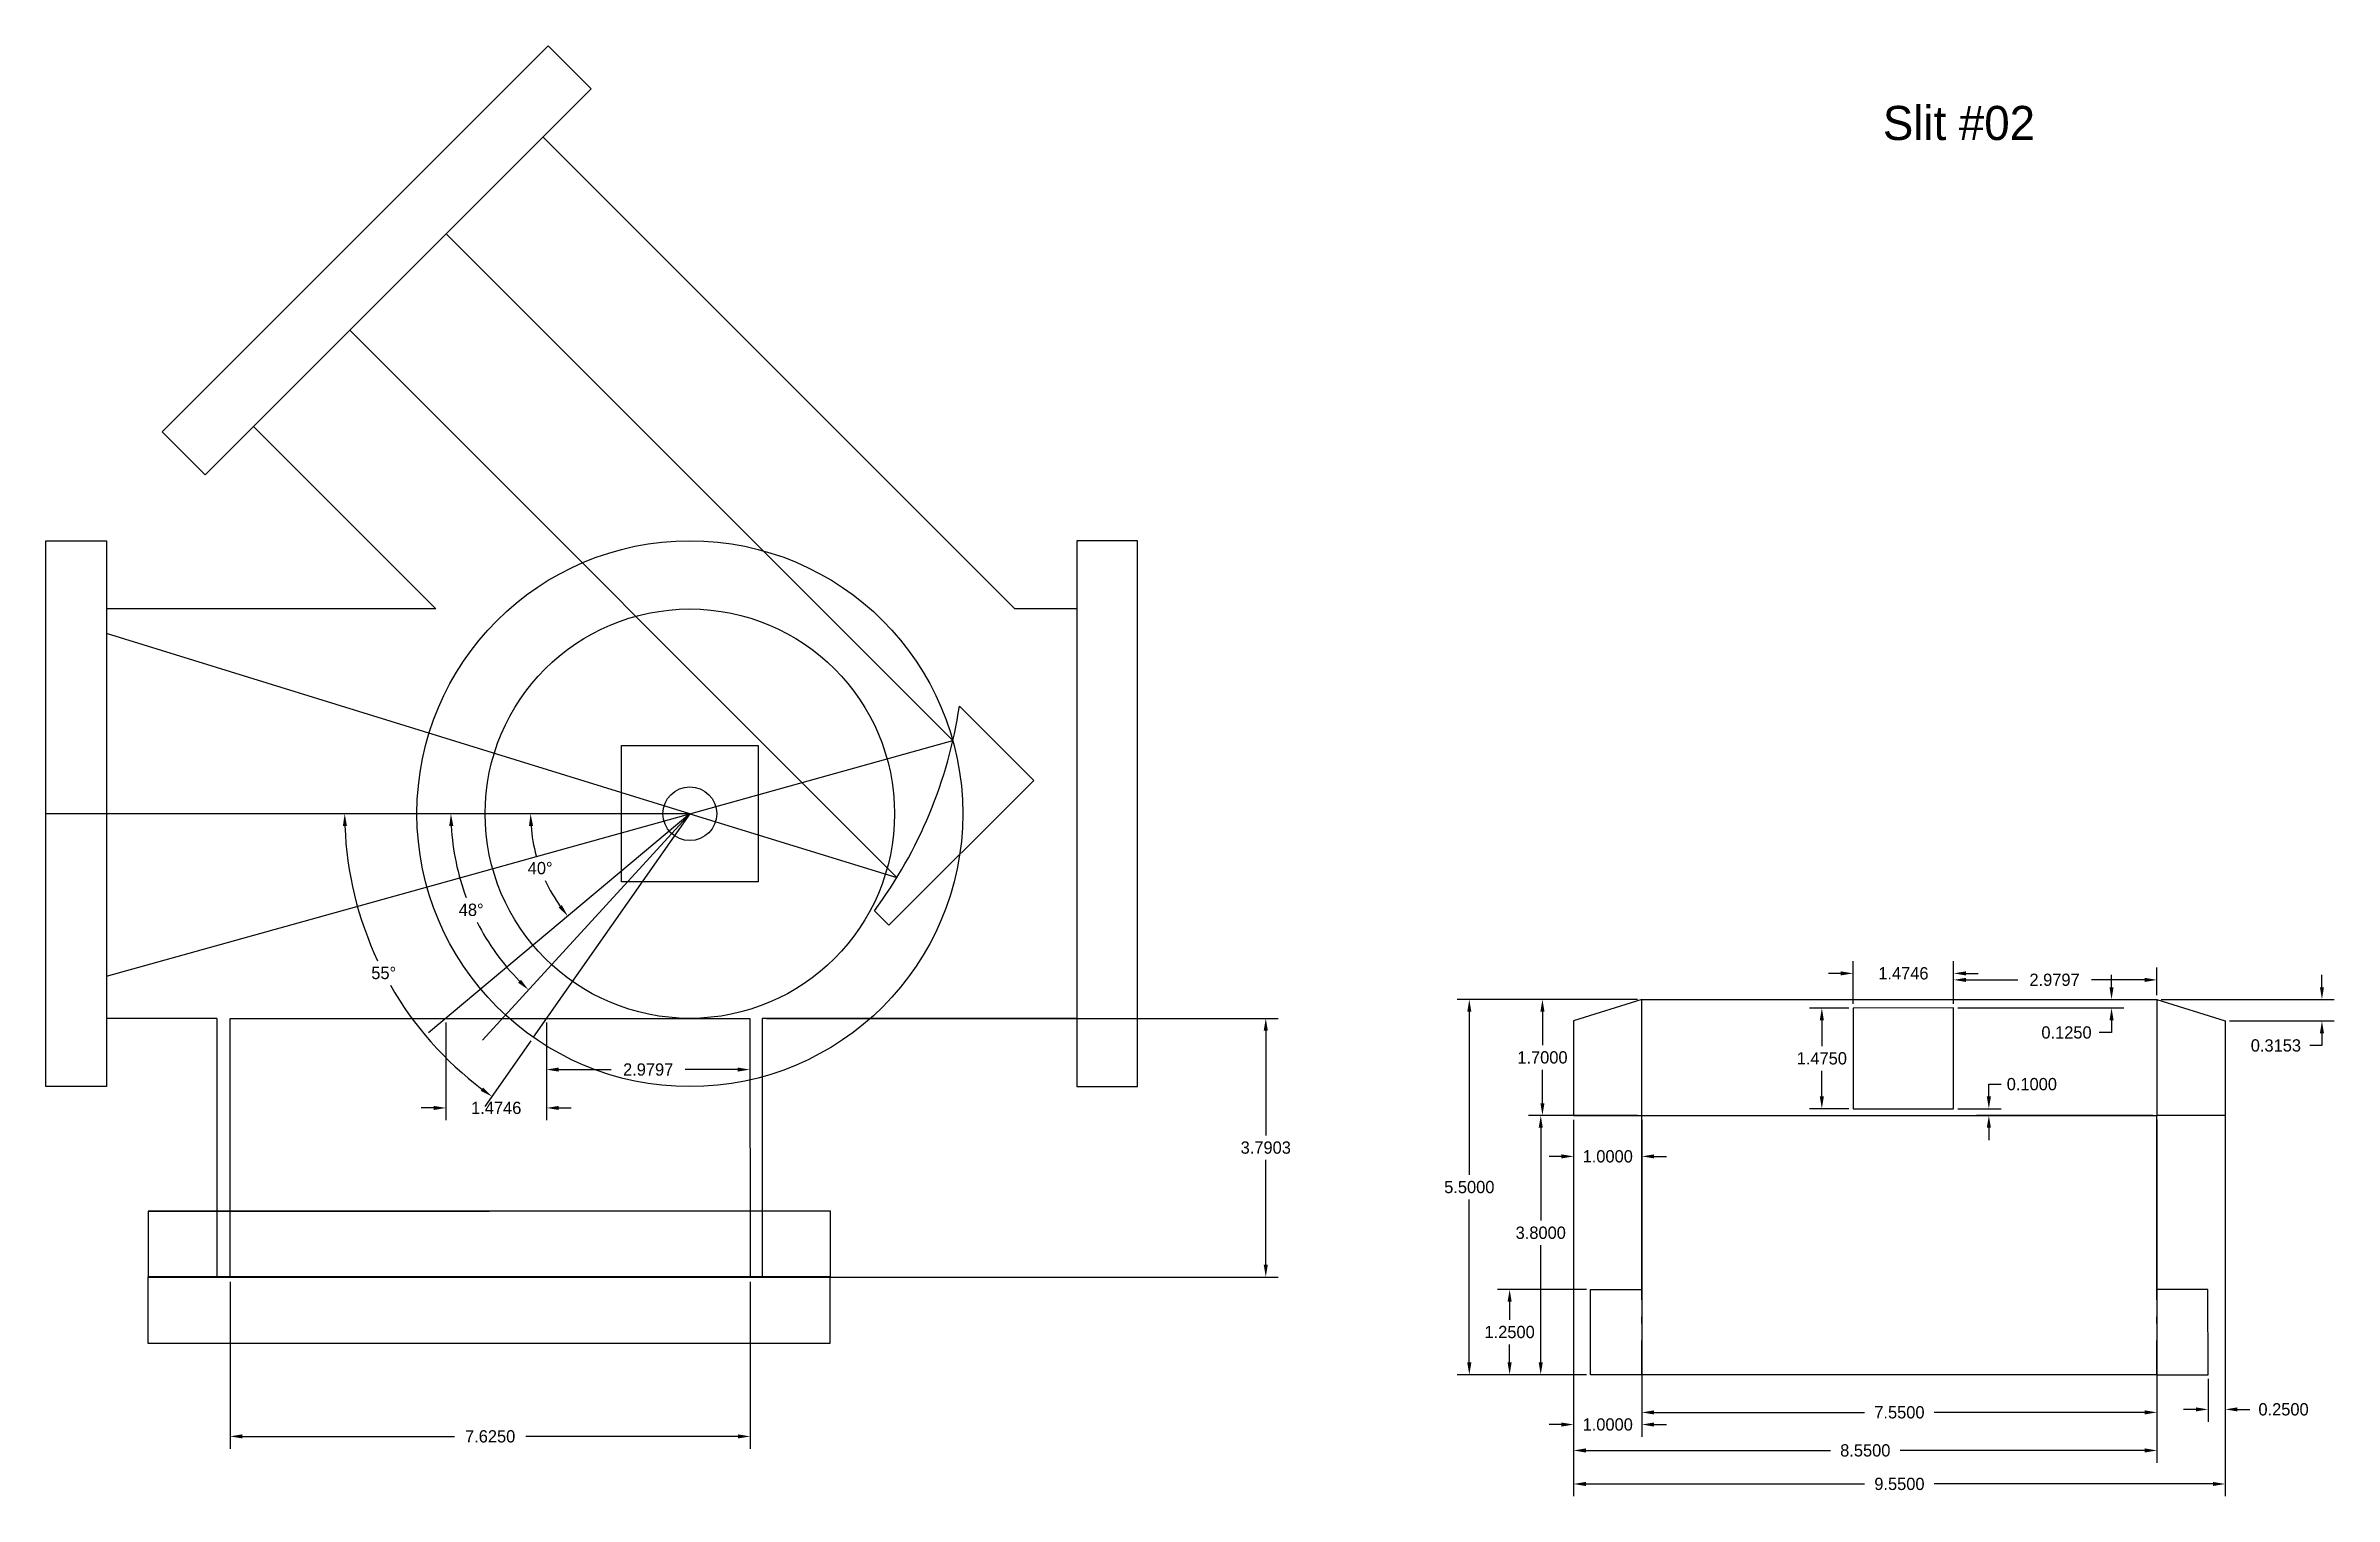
# Model space of a CAD drawing. Header units: inches. Extents: x 6.9 to 40.5, y 34.3 to 55.5.
import ezdxf

# ---------------------------------------------------------------- set-up
doc = ezdxf.new("R2010")
doc.units = ezdxf.units.IN
doc.header["$MEASUREMENT"] = 0
doc.linetypes.add('DASHDOT', pattern=[1, 0.5, -0.25, 0, -0.25])
doc.linetypes.add('DASHED', pattern=[0.75, 0.5, -0.25])
doc.layers.add('3INCH', color=92, linetype='Continuous')
doc.dimstyles.get("Standard").update_dxf_attribs({"dimtxt": 0.18, "dimasz": 0.18, "dimexe": 0.18, "dimexo": 0.0625, "dimgap": 0.09, "dimtad": 0, "dimtih": 1, "dimtoh": 1, "dimdec": 4, "dimzin": 0, "dimdsep": 46, "dimtxsty": 'Standard', "dimcen": 0.09, "dimadec": 0, "dimazin": 0, "dimtfac": 1, "dimtdec": 4, "dimtofl": 0, "dimtmove": 0, "dimatfit": 3, "dimfxl": 1, "dimtolj": 1, "dimtzin": 0, "dimarcsym": 0})

# ---------------------------------------------------------------- blocks, each defined once
blk = doc.blocks.new('*D4')
at = {"color": 0, "lineweight": -2}
for p, q in [((29.277, 39.85), (28.678, 39.85)), ((28.858, 39.67), (28.858, 38.31)), ((28.858, 36.23), (28.858, 37.95)), ((29.277, 36.05), (28.678, 36.05))]:
    blk.add_line(p, q, dxfattribs=at)
at = {"color": 0}
for points in [[(28.828, 39.67), (28.888, 39.67), (28.858, 39.85)], [(28.828, 36.23), (28.888, 36.23), (28.858, 36.05)]]:
    blk.add_solid(points, dxfattribs=at)
at = {"layer": 'Defpoints', "color": 0}
for p in [(28.858, 39.85), (29.34, 39.85), (29.34, 36.05)]:
    blk.add_point(p, dxfattribs=at)
at = {"color": 0, "insert": (28.858, 38.13), "char_height": 0.18, "attachment_point": 5}
blk.add_mtext('\\A1;3.8000', dxfattribs=at)
blk = doc.blocks.new('*D5')
at = {"color": 0, "lineweight": -2}
for p, q in [((29.34, 39.788), (29.34, 39.07)), ((30.34, 39.788), (30.34, 39.07)), ((29.16, 39.25), (28.98, 39.25)), ((30.52, 39.25), (30.7, 39.25))]:
    blk.add_line(p, q, dxfattribs=at)
at = {"color": 0}
for points in [[(29.16, 39.28), (29.16, 39.22), (29.34, 39.25)], [(30.52, 39.28), (30.52, 39.22), (30.34, 39.25)]]:
    blk.add_solid(points, dxfattribs=at)
at = {"layer": 'Defpoints', "color": 0}
for p in [(29.34, 39.85), (30.34, 39.85), (30.34, 39.25)]:
    blk.add_point(p, dxfattribs=at)
at = {"color": 0, "insert": (29.84, 39.25), "char_height": 0.18, "attachment_point": 5}
blk.add_mtext('\\A1;1.0000', dxfattribs=at)
blk = doc.blocks.new('*D6')
at = {"color": 0, "lineweight": -2}
for p, q in [((29.527, 37.3), (28.222, 37.3)), ((28.402, 37.12), (28.402, 36.855)), ((28.402, 36.23), (28.402, 36.495)), ((29.527, 36.05), (28.222, 36.05))]:
    blk.add_line(p, q, dxfattribs=at)
at = {"color": 0}
for points in [[(28.372, 37.12), (28.432, 37.12), (28.402, 37.3)], [(28.372, 36.23), (28.432, 36.23), (28.402, 36.05)]]:
    blk.add_solid(points, dxfattribs=at)
at = {"layer": 'Defpoints', "color": 0}
for p in [(28.402, 37.3), (29.59, 37.3), (29.59, 36.05)]:
    blk.add_point(p, dxfattribs=at)
at = {"color": 0, "insert": (28.402, 36.675), "char_height": 0.18, "attachment_point": 5}
blk.add_mtext('\\A1;1.2500', dxfattribs=at)
blk = doc.blocks.new('*D7')
at = {"color": 0, "lineweight": -2}
for p, q in [((29.34, 39.725), (29.34, 35.14)), ((30.34, 39.788), (30.34, 35.14)), ((29.16, 35.32), (28.98, 35.32)), ((30.52, 35.32), (30.7, 35.32))]:
    blk.add_line(p, q, dxfattribs=at)
at = {"color": 0}
for points in [[(29.16, 35.35), (29.16, 35.29), (29.34, 35.32)], [(30.52, 35.35), (30.52, 35.29), (30.34, 35.32)]]:
    blk.add_solid(points, dxfattribs=at)
at = {"layer": 'Defpoints', "color": 0}
for p in [(29.34, 39.788), (30.34, 39.85), (30.34, 35.32)]:
    blk.add_point(p, dxfattribs=at)
at = {"color": 0, "insert": (29.84, 35.32), "char_height": 0.18, "attachment_point": 5}
blk.add_mtext('\\A1;1.0000', dxfattribs=at)
blk = doc.blocks.new('*D8')
at = {"color": 0, "lineweight": -2}
for p, q in [((29.34, 39.788), (29.34, 34.76)), ((37.89, 39.788), (37.89, 34.76)), ((29.52, 34.94), (33.105, 34.94)), ((37.71, 34.94), (34.125, 34.94))]:
    blk.add_line(p, q, dxfattribs=at)
at = {"color": 0}
for points in [[(29.52, 34.97), (29.52, 34.91), (29.34, 34.94)], [(37.71, 34.97), (37.71, 34.91), (37.89, 34.94)]]:
    blk.add_solid(points, dxfattribs=at)
at = {"layer": 'Defpoints', "color": 0}
for p in [(29.34, 39.85), (37.89, 39.85), (37.89, 34.94)]:
    blk.add_point(p, dxfattribs=at)
at = {"color": 0, "insert": (33.615, 34.94), "char_height": 0.18, "attachment_point": 5}
blk.add_mtext('\\A1;8.5500', dxfattribs=at)
blk = doc.blocks.new('*D9')
at = {"color": 0, "lineweight": -2}
for p, q in [((29.34, 39.788), (29.34, 34.269)), ((38.89, 39.788), (38.89, 34.269)), ((29.52, 34.449), (33.605, 34.449)), ((38.71, 34.449), (34.625, 34.449))]:
    blk.add_line(p, q, dxfattribs=at)
at = {"color": 0}
for points in [[(29.52, 34.479), (29.52, 34.419), (29.34, 34.449)], [(38.71, 34.479), (38.71, 34.419), (38.89, 34.449)]]:
    blk.add_solid(points, dxfattribs=at)
at = {"layer": 'Defpoints', "color": 0}
for p in [(29.34, 39.85), (38.89, 39.85), (38.89, 34.449)]:
    blk.add_point(p, dxfattribs=at)
at = {"color": 0, "insert": (34.115, 34.449), "char_height": 0.18, "attachment_point": 5}
blk.add_mtext('\\A1;9.5500', dxfattribs=at)
blk = doc.blocks.new('*D10')
at = {"color": 0, "lineweight": -2}
for p, q in [((30.34, 35.988), (30.34, 35.318)), ((37.89, 35.988), (37.89, 35.318)), ((30.52, 35.498), (33.605, 35.498)), ((37.71, 35.498), (34.625, 35.498))]:
    blk.add_line(p, q, dxfattribs=at)
at = {"color": 0}
for points in [[(30.52, 35.528), (30.52, 35.468), (30.34, 35.498)], [(37.71, 35.528), (37.71, 35.468), (37.89, 35.498)]]:
    blk.add_solid(points, dxfattribs=at)
at = {"layer": 'Defpoints', "color": 0}
for p in [(30.34, 36.05), (37.89, 36.05), (37.89, 35.498)]:
    blk.add_point(p, dxfattribs=at)
at = {"color": 0, "insert": (34.115, 35.498), "char_height": 0.18, "attachment_point": 5}
blk.add_mtext('\\A1;7.5500', dxfattribs=at)
blk = doc.blocks.new('*D11')
at = {"color": 0, "lineweight": -2}
for p, q in [((38.89, 40.013), (38.89, 35.362)), ((38.64, 35.988), (38.64, 35.362)), ((38.46, 35.542), (38.28, 35.542)), ((39.07, 35.542), (39.25, 35.542))]:
    blk.add_line(p, q, dxfattribs=at)
at = {"color": 0}
for points in [[(38.46, 35.572), (38.46, 35.512), (38.64, 35.542)], [(39.07, 35.572), (39.07, 35.512), (38.89, 35.542)]]:
    blk.add_solid(points, dxfattribs=at)
at = {"layer": 'Defpoints', "color": 0}
for p in [(38.89, 40.075), (38.64, 36.05), (38.89, 35.542)]:
    blk.add_point(p, dxfattribs=at)
at = {"color": 0, "insert": (39.745, 35.542), "char_height": 0.18, "attachment_point": 5}
blk.add_mtext('\\A1;0.2500', dxfattribs=at)
blk = doc.blocks.new('01')
at = {"color": 0}
blk.add_line((-57.158, -33.792), (-52.158, -33.792), dxfattribs=at)
at = {"layer": '3INCH', "color": 0}
for points in [[(-57.158, -34.762), (-47.158, -34.762), (-47.158, -33.792), (-57.158, -33.792)], [(-57.161, -35.729), (-47.161, -35.729), (-47.161, -34.759), (-57.161, -34.759)]]:
    blk.add_lwpolyline(points, close=True, dxfattribs=at)
blk = doc.blocks.new('*D13')
at = {"color": 0, "lineweight": -2}
for p, q in [((17.509, 41.273), (25.008, 41.273)), ((24.828, 41.093), (24.828, 39.558)), ((24.828, 37.662), (24.828, 39.198)), ((17.509, 37.482), (25.008, 37.482))]:
    blk.add_line(p, q, dxfattribs=at)
at = {"color": 0}
for points in [[(24.798, 41.093), (24.858, 41.093), (24.828, 41.273)], [(24.798, 37.662), (24.858, 37.662), (24.828, 37.482)]]:
    blk.add_solid(points, dxfattribs=at)
at = {"layer": 'Defpoints', "color": 0}
for p in [(17.447, 41.273), (24.828, 41.273), (17.447, 37.482)]:
    blk.add_point(p, dxfattribs=at)
at = {"color": 0, "insert": (24.828, 39.378), "char_height": 0.18, "attachment_point": 5}
blk.add_mtext('\\A1;3.7903', dxfattribs=at)
blk = doc.blocks.new('*D14')
at = {"color": 0, "lineweight": -2}
for p, q in [((9.647, 37.41), (9.647, 34.966)), ((17.272, 37.41), (17.272, 34.966)), ((9.827, 35.146), (12.935, 35.146)), ((17.092, 35.146), (13.985, 35.146))]:
    blk.add_line(p, q, dxfattribs=at)
at = {"color": 0}
for points in [[(9.827, 35.176), (9.827, 35.116), (9.647, 35.146)], [(17.092, 35.176), (17.092, 35.116), (17.272, 35.146)]]:
    blk.add_solid(points, dxfattribs=at)
at = {"layer": 'Defpoints', "color": 0}
for p in [(9.647, 37.473), (17.272, 37.473), (17.272, 35.146)]:
    blk.add_point(p, dxfattribs=at)
at = {"color": 0, "insert": (13.46, 35.146), "char_height": 0.18, "attachment_point": 5}
blk.add_mtext('\\A1;7.6250', dxfattribs=at)
blk = doc.blocks.new('*D15')
at = {"color": 0, "lineweight": -2}
for p, q in [((30.277, 41.55), (28.703, 41.55)), ((28.883, 41.37), (28.883, 40.88)), ((28.883, 40.03), (28.883, 40.52)), ((30.277, 39.85), (28.703, 39.85))]:
    blk.add_line(p, q, dxfattribs=at)
at = {"color": 0}
for points in [[(28.853, 41.37), (28.913, 41.37), (28.883, 41.55)], [(28.853, 40.03), (28.913, 40.03), (28.883, 39.85)]]:
    blk.add_solid(points, dxfattribs=at)
at = {"layer": 'Defpoints', "color": 0}
for p in [(28.883, 41.55), (30.34, 41.55), (30.34, 39.85)]:
    blk.add_point(p, dxfattribs=at)
at = {"color": 0, "insert": (28.883, 40.7), "char_height": 0.18, "attachment_point": 5}
blk.add_mtext('\\A1;1.7000', dxfattribs=at)
blk = doc.blocks.new('*D16')
at = {"color": 0, "lineweight": -2}
for p, q in [((30.277, 41.55), (27.631, 41.55)), ((27.811, 41.37), (27.811, 38.98)), ((27.811, 36.23), (27.811, 38.62)), ((29.527, 36.05), (27.631, 36.05))]:
    blk.add_line(p, q, dxfattribs=at)
at = {"color": 0}
for points in [[(27.781, 41.37), (27.841, 41.37), (27.811, 41.55)], [(27.781, 36.23), (27.841, 36.23), (27.811, 36.05)]]:
    blk.add_solid(points, dxfattribs=at)
at = {"layer": 'Defpoints', "color": 0}
for p in [(27.811, 41.55), (30.34, 41.55), (29.59, 36.05)]:
    blk.add_point(p, dxfattribs=at)
at = {"color": 0, "insert": (27.811, 38.8), "char_height": 0.18, "attachment_point": 5}
blk.add_mtext('\\A1;5.5000', dxfattribs=at)
blk = doc.blocks.new('*D17')
at = {"color": 0, "lineweight": -2}
for p, q in [((40.308, 41.73), (40.308, 41.91)), ((37.952, 41.55), (40.488, 41.55)), ((38.952, 41.235), (40.488, 41.235)), ((40.308, 41.055), (40.308, 40.875)), ((40.308, 40.875), (40.128, 40.875))]:
    blk.add_line(p, q, dxfattribs=at)
at = {"color": 0}
for points in [[(40.278, 41.73), (40.338, 41.73), (40.308, 41.55)], [(40.278, 41.055), (40.338, 41.055), (40.308, 41.235)]]:
    blk.add_solid(points, dxfattribs=at)
at = {"layer": 'Defpoints', "color": 0}
for p in [(37.89, 41.55), (38.89, 41.235), (40.308, 41.235)]:
    blk.add_point(p, dxfattribs=at)
at = {"color": 0, "insert": (39.633, 40.875), "char_height": 0.18, "attachment_point": 5}
blk.add_mtext('\\A1;0.3153', dxfattribs=at)
blk = doc.blocks.new('*D18')
at = {"color": 0, "lineweight": -2}
for start, end in [(184.418, 195.3628), (204.7784, 215.582)]:
    blk.add_arc((16.387, 44.273), 2.335, start, end, dxfattribs=at)
at = {"color": 0}
for points in [[(14.029, 44.092), (14.089, 44.094), (14.052, 44.273)], [(14.511, 42.933), (14.464, 42.896), (14.598, 42.772)]]:
    blk.add_solid(points, dxfattribs=at)
at = {"layer": 'Defpoints', "color": 0}
for p in [(6.947, 44.273), (16.387, 44.273), (16.387, 44.273), (14.115, 43.734), (12.557, 41.059)]:
    blk.add_point(p, dxfattribs=at)
at = {"color": 0, "insert": (14.193, 43.474), "char_height": 0.18, "attachment_point": 5}
blk.add_mtext('\\A1;40°', dxfattribs=at)
blk = doc.blocks.new('*D19')
at = {"color": 0, "lineweight": -2}
for start, end in [(182.9457, 200.5693), (207.0105, 224.5543)]:
    blk.add_arc((16.387, 44.273), 3.501, start, end, dxfattribs=at)
at = {"color": 0}
for points in [[(12.86, 44.092), (12.92, 44.094), (12.885, 44.273)], [(13.912, 41.838), (13.871, 41.795), (14.021, 41.691)]]:
    blk.add_solid(points, dxfattribs=at)
at = {"layer": 'Defpoints', "color": 0}
for p in [(6.947, 44.273), (16.387, 44.273), (16.387, 44.273), (13.018, 43.317), (13.347, 40.955)]:
    blk.add_point(p, dxfattribs=at)
at = {"color": 0, "insert": (13.182, 42.863), "char_height": 0.18, "attachment_point": 5}
blk.add_mtext('\\A1;48°', dxfattribs=at)
blk = doc.blocks.new('*D20')
at = {"color": 0, "lineweight": -2}
blk.add_line((14.057, 40.945), (13.382, 39.981), dxfattribs=at)
for start, end in [(182.0388, 205.2245), (209.8236, 232.9612)]:
    blk.add_arc((16.387, 44.273), 5.059, start, end, dxfattribs=at)
at = {"color": 0}
for points in [[(11.301, 44.092), (11.361, 44.093), (11.328, 44.273)], [(13.357, 40.259), (13.322, 40.21), (13.485, 40.129)]]:
    blk.add_solid(points, dxfattribs=at)
at = {"layer": 'Defpoints', "color": 0}
for p in [(6.947, 44.273), (16.387, 44.273), (16.387, 44.273), (11.585, 42.682), (14.092, 40.996)]:
    blk.add_point(p, dxfattribs=at)
at = {"color": 0, "insert": (11.9, 41.937), "char_height": 0.18, "attachment_point": 5}
blk.add_mtext('\\A1;55°', dxfattribs=at)
blk = doc.blocks.new('*D22')
at = {"color": 0, "lineweight": -2}
for p, q in [((12.811, 41.21), (12.811, 39.78)), ((14.286, 41.21), (14.286, 39.78)), ((12.631, 39.96), (12.451, 39.96)), ((14.466, 39.96), (14.646, 39.96))]:
    blk.add_line(p, q, dxfattribs=at)
at = {"color": 0}
for points in [[(12.631, 39.99), (12.631, 39.93), (12.811, 39.96)], [(14.466, 39.99), (14.466, 39.93), (14.286, 39.96)]]:
    blk.add_solid(points, dxfattribs=at)
at = {"layer": 'Defpoints', "color": 0}
for p in [(12.811, 41.273), (14.286, 41.273), (14.286, 39.96)]:
    blk.add_point(p, dxfattribs=at)
at = {"color": 0, "insert": (13.549, 39.96), "char_height": 0.18, "attachment_point": 5}
blk.add_mtext('\\A1;1.4746', dxfattribs=at)
blk = doc.blocks.new('*D28')
at = {"color": 0, "lineweight": -2}
for p, q in [((14.286, 41.21), (14.286, 40.342)), ((17.266, 41.21), (17.266, 40.342)), ((14.466, 40.522), (15.236, 40.522)), ((17.086, 40.522), (16.316, 40.522))]:
    blk.add_line(p, q, dxfattribs=at)
at = {"color": 0}
for points in [[(14.466, 40.552), (14.466, 40.492), (14.286, 40.522)], [(17.086, 40.552), (17.086, 40.492), (17.266, 40.522)]]:
    blk.add_solid(points, dxfattribs=at)
at = {"layer": 'Defpoints', "color": 0}
for p in [(14.286, 41.273), (17.266, 41.273), (17.266, 40.522)]:
    blk.add_point(p, dxfattribs=at)
at = {"color": 0, "insert": (15.776, 40.522), "char_height": 0.18, "attachment_point": 5}
blk.add_mtext('\\A1;2.9797', dxfattribs=at)
blk = doc.blocks.new('*D29')
at = {"color": 0, "lineweight": -2}
for p, q in [((34.91, 41.488), (34.91, 42.017)), ((37.89, 41.613), (37.89, 42.017)), ((35.09, 41.837), (35.849, 41.837)), ((37.71, 41.837), (36.929, 41.837))]:
    blk.add_line(p, q, dxfattribs=at)
at = {"color": 0}
for points in [[(35.09, 41.867), (35.09, 41.807), (34.91, 41.837)], [(37.71, 41.867), (37.71, 41.807), (37.89, 41.837)]]:
    blk.add_solid(points, dxfattribs=at)
at = {"layer": 'Defpoints', "color": 0}
for p in [(37.89, 41.837), (34.91, 41.425), (37.89, 41.55)]:
    blk.add_point(p, dxfattribs=at)
at = {"color": 0, "insert": (36.389, 41.837), "char_height": 0.18, "attachment_point": 5}
blk.add_mtext('\\A1;2.9797', dxfattribs=at)
blk = doc.blocks.new('*D30')
at = {"color": 0, "lineweight": -2}
for p, q in [((33.255, 41.932), (33.075, 41.932)), ((33.435, 41.486), (33.435, 42.112)), ((34.91, 41.488), (34.91, 42.112)), ((35.09, 41.932), (35.27, 41.932))]:
    blk.add_line(p, q, dxfattribs=at)
at = {"color": 0}
for points in [[(33.255, 41.962), (33.255, 41.902), (33.435, 41.932)], [(35.09, 41.962), (35.09, 41.902), (34.91, 41.932)]]:
    blk.add_solid(points, dxfattribs=at)
at = {"layer": 'Defpoints', "color": 0}
for p in [(33.435, 41.932), (33.435, 41.423), (34.91, 41.425)]:
    blk.add_point(p, dxfattribs=at)
at = {"color": 0, "insert": (34.173, 41.932), "char_height": 0.18, "attachment_point": 5}
blk.add_mtext('\\A1;1.4746', dxfattribs=at)
blk = doc.blocks.new('*D31')
at = {"color": 0, "lineweight": -2}
for p, q in [((33.373, 41.423), (32.798, 41.423)), ((32.978, 41.243), (32.978, 40.866)), ((32.978, 40.128), (32.978, 40.506)), ((33.373, 39.948), (32.798, 39.948))]:
    blk.add_line(p, q, dxfattribs=at)
at = {"color": 0}
for points in [[(32.948, 41.243), (33.008, 41.243), (32.978, 41.423)], [(32.948, 40.128), (33.008, 40.128), (32.978, 39.948)]]:
    blk.add_solid(points, dxfattribs=at)
at = {"layer": 'Defpoints', "color": 0}
for p in [(33.435, 41.423), (32.978, 39.948), (33.435, 39.948)]:
    blk.add_point(p, dxfattribs=at)
at = {"color": 0, "insert": (32.978, 40.686), "char_height": 0.18, "attachment_point": 5}
blk.add_mtext('\\A1;1.4750', dxfattribs=at)
blk = doc.blocks.new('*D32')
at = {"color": 0, "lineweight": -2}
for p, q in [((37.224, 41.73), (37.224, 41.91)), ((34.972, 41.55), (37.404, 41.55)), ((34.972, 41.425), (37.404, 41.425)), ((37.224, 41.065), (37.044, 41.065)), ((37.224, 41.245), (37.224, 41.065))]:
    blk.add_line(p, q, dxfattribs=at)
at = {"color": 0}
for points in [[(37.194, 41.73), (37.254, 41.73), (37.224, 41.55)], [(37.194, 41.245), (37.254, 41.245), (37.224, 41.425)]]:
    blk.add_solid(points, dxfattribs=at)
at = {"layer": 'Defpoints', "color": 0}
for p in [(34.91, 41.55), (34.91, 41.425), (37.224, 41.55)]:
    blk.add_point(p, dxfattribs=at)
at = {"color": 0, "insert": (36.564, 41.065), "char_height": 0.18, "attachment_point": 5}
blk.add_mtext('\\A1;0.1250', dxfattribs=at)
blk = doc.blocks.new('*D33')
at = {"color": 0, "lineweight": -2}
for p, q in [((35.426, 40.128), (35.426, 40.308)), ((35.426, 40.308), (35.606, 40.308)), ((34.972, 39.948), (35.606, 39.948)), ((37.827, 39.85), (35.246, 39.85)), ((35.426, 39.67), (35.426, 39.49))]:
    blk.add_line(p, q, dxfattribs=at)
at = {"color": 0}
for points in [[(35.396, 40.128), (35.456, 40.128), (35.426, 39.948)], [(35.396, 39.67), (35.456, 39.67), (35.426, 39.85)]]:
    blk.add_solid(points, dxfattribs=at)
at = {"layer": 'Defpoints', "color": 0}
for p in [(34.91, 39.948), (35.426, 39.948), (37.89, 39.85)]:
    blk.add_point(p, dxfattribs=at)
at = {"color": 0, "insert": (36.056, 40.308), "char_height": 0.18, "attachment_point": 5}
blk.add_mtext('\\A1;0.1000', dxfattribs=at)

msp = doc.modelspace()

# ---------------------------------------------------------------- linework, layer by layer
at = {"color": 1}
for p, q in [((12.81529, 52.77341), (11.40108, 51.3592)), ((12.81529, 52.77341), (11.40108, 51.3592)), ((20.24229, 45.34641), (12.81529, 52.77341)), ((19.42142, 43.33622), (11.40108, 51.3592)), ((7.83674, 46.91135), (7.83674, 41.89179)), ((16.38674, 44.27274), (7.83674, 46.91135)), ((16.38674, 44.27274), (20.24229, 45.34641)), ((7.83674, 41.89179), (16.38674, 44.27274)), ((16.38674, 44.27274), (19.42142, 43.33622))]:
    msp.add_line(p, q, dxfattribs=at)
for p, q in [((21.42628, 44.75852), (20.33734, 45.84746)), ((19.30496, 42.6372), (21.42628, 44.75852)), ((16.38674, 44.27274), (6.94674, 44.27274)), ((12.38674, 44.27274), (12.38674, 44.27274)), ((19.30496, 42.6372), (19.09283, 42.84933)), ((29.33967, 39.85003), (30.33967, 39.85003)), ((30.33967, 39.85003), (37.88967, 39.85003)), ((30.33967, 37.30003), (30.33967, 39.85003)), ((37.88967, 37.30003), (37.88967, 39.85003)), ((38.88967, 39.85003), (37.88967, 39.85003)), ((37.88967, 36.05003), (30.33967, 36.05003))]:
    msp.add_line(p, q)
at = {"color": 14}
for q in [(12.55652, 41.05881), (13.34658, 40.955), (14.09243, 40.99614)]:
    msp.add_line((16.38674, 44.27274), q, dxfattribs=at)
at = {"color": 0}
for p, q in [((9.45331, 41.27274), (9.45331, 37.47963)), ((17.44674, 41.27274), (17.44674, 37.48243)), ((30.33967, 41.55003), (29.33967, 41.23473)), ((30.33967, 39.85003), (30.33967, 41.55003)), ((30.33967, 41.55003), (37.88967, 41.55003)), ((34.90997, 41.42503), (33.43537, 41.42303)), ((33.43537, 41.42303), (33.43537, 39.94803)), ((34.90997, 39.94803), (34.90997, 41.42503)), ((37.88967, 41.55003), (37.88967, 39.85003)), ((37.88967, 41.55003), (38.88967, 41.23473)), ((29.33967, 41.23473), (29.33967, 39.85003)), ((38.88967, 41.23473), (38.88967, 39.85003)), ((33.43537, 39.94803), (34.90997, 39.94803)), ((29.58967, 36.05003), (29.58967, 37.30003)), ((29.58967, 37.30003), (30.33967, 37.30003)), ((38.63746, 37.30003), (37.88967, 37.30003)), ((38.63967, 36.05003), (38.63746, 37.30003)), ((30.33967, 36.05003), (29.58967, 36.05003)), ((37.88967, 36.05003), (38.63967, 36.05003))]:
    msp.add_line(p, q, dxfattribs=at)
at = {"color": 3, "linetype": 'Continuous'}
for p, q in [((9.6472, 37.47275), (9.6472, 41.27274)), ((9.6472, 41.27274), (13.45331, 41.27274)), ((13.45331, 41.27274), (17.26581, 41.27274)), ((17.26581, 41.27274), (17.2722, 37.47275))]:
    msp.add_line(p, q, dxfattribs=at)
at = {"color": 3, "linetype": 'DASHED'}
msp.add_line((17.2722, 37.47275), (9.6472, 37.47275), dxfattribs=at)
at = {"linetype": 'DASHDOT'}
for p, q in [((30.33967, 36.05003), (30.33967, 37.30003)), ((37.88967, 36.05003), (37.88967, 37.30003))]:
    msp.add_line(p, q, dxfattribs=at)
msp.add_lwpolyline([(17.38659, 43.2729), (15.38659, 43.2729), (15.38659, 45.2729), (17.38659, 45.2729)], close=True)
for radius in [4, 3, 0.394]:
    msp.add_circle((16.38674, 44.27274), radius)
at = {"color": 0}
msp.add_arc((13.69193, 46.84857), 6.72039, 323.480896, 351.432982, dxfattribs=at)
at = {"layer": '3INCH', "color": 0}
for p, q in [((14.2327, 54.19082), (21.15077, 47.27274)), ((12.66549, 47.27274), (9.99006, 49.94818)), ((12.66549, 47.27274), (7.84331, 47.27274)), ((22.05674, 47.27274), (21.15077, 47.27274)), ((9.45331, 41.27274), (7.83674, 41.27274)), ((22.05674, 41.27274), (17.44674, 41.27274))]:
    msp.add_line(p, q, dxfattribs=at)
for points in [[(9.28295, 49.24107), (8.65363, 49.8704), (14.31048, 55.52725), (14.93981, 54.89793)], [(7.83674, 40.27274), (6.94674, 40.27274), (6.94674, 48.27274), (7.83674, 48.27274)], [(22.05674, 40.27274), (22.94674, 40.27274), (22.94674, 48.27274), (22.05674, 48.27274)]]:
    msp.add_lwpolyline(points, close=True, dxfattribs=at)

# ---------------------------------------------------------------- block references
at = {"color": 0}
msp.add_blockref('01', (65.60552, 72.24161), dxfattribs=at)

# ---------------------------------------------------------------- texts
at = {"color": 5, "insert": (33.87256, 54.6458), "char_height": 0.5, "width": 9.8683902, "attachment_point": 1}
msp.add_mtext('Slit #02', dxfattribs=at)

# ---------------------------------------------------------------- dimensions: what is measured, and where the dimension line sits
at = {"color": 14}
for base, line1, line2, picture, middle in [((14.11474, 43.73427), ((16.38674, 44.27274), (6.94674, 44.27274)), ((16.38674, 44.27274), (12.55652, 41.05881)), '*D18', (14.19262, 43.47415)), ((13.0181252, 43.3174049), ((16.3867404, 44.272744), (6.9467404, 44.272744)), ((16.3867404, 44.272744), (13.3465845, 40.954996)), '*D19', (13.1818113, 42.8625415)), ((11.58478, 42.68155), ((16.38674, 44.27274), (6.94674, 44.27274)), ((16.38674, 44.27274), (14.09243, 40.99614)), '*D20', (11.89959, 41.93688))]:
    dim = msp.add_angular_dim_2l(base=base, line1=line1, line2=line2, dimstyle='Standard', dxfattribs=at)
    dim.commit()
    dim.dimension.update_dxf_attribs({"geometry": picture, "text_midpoint": middle})
at = {"color": 5}
for base, p1, p2, picture, middle in [((33.43537, 41.93234), (34.90997, 41.42503), (33.43537, 41.42303), '*D30', (34.17267, 41.93234)), ((14.28612, 39.95952), (12.81148, 41.27274), (14.28612, 41.27274), '*D22', (13.5488, 39.95952)), ((17.26581, 40.52204), (14.28612, 41.27274), (17.26581, 41.27274), '*D28', (15.77597, 40.52204)), ((30.33967, 39.25047), (29.33967, 39.85003), (30.33967, 39.85003), '*D5', (29.83967, 39.25047)), ((30.33967, 35.31975), (29.33967, 39.78753), (30.33967, 39.85003), '*D7', (29.83967, 35.31975)), ((37.88967, 34.94032), (29.33967, 39.85003), (37.88967, 39.85003), '*D8', (33.61467, 34.94032)), ((38.88967, 34.44929), (29.33967, 39.85003), (38.88967, 39.85003), '*D9', (34.11467, 34.44929)), ((17.27218, 35.14586), (9.6472, 37.47275), (17.27218, 37.47275), '*D14', (13.45969, 35.14586)), ((37.88967, 35.4983), (30.33967, 36.05003), (37.88967, 36.05003), '*D10', (34.11467, 35.4983))]:
    dim = msp.add_linear_dim(base=base, p1=p1, p2=p2, dimstyle='Standard', dxfattribs=at)
    dim.commit()
    dim.dimension.update_dxf_attribs({"geometry": picture, "text_midpoint": middle})
for base, p1, p2, picture, middle in [((37.88967, 41.83708), (34.90997, 41.42503), (37.88967, 41.55003), '*D29', (36.38876, 41.83708)), ((38.88967, 35.54154), (38.63967, 36.05003), (38.88967, 40.07503), '*D11', (39.74467, 35.54154))]:
    dim = msp.add_linear_dim(base=base, p1=p1, p2=p2, dimstyle='Standard', dxfattribs=at)
    dim.commit()
    dim.dimension.update_dxf_attribs({"geometry": picture, "text_midpoint": middle, "dimtype": 160})
for base, p1, p2, picture, middle in [((37.22399, 41.55003), (34.90997, 41.42503), (34.90997, 41.55003), '*D32', (36.56399, 41.06503)), ((28.85818, 39.85003), (29.33967, 36.05003), (29.33967, 39.85003), '*D4', (28.85818, 38.13003))]:
    dim = msp.add_linear_dim(base=base, p1=p1, p2=p2, angle=90, dimstyle='Standard', dxfattribs=at)
    dim.commit()
    dim.dimension.update_dxf_attribs({"geometry": picture, "text_midpoint": middle, "dimtype": 160})
for base, p1, p2, picture, middle in [((40.30801, 41.23473), (37.88967, 41.55003), (38.88967, 41.23473), '*D17', (39.63301, 40.87473)), ((24.82844, 41.27274), (17.44674, 37.48243), (17.44674, 41.27274), '*D13', (24.82844, 39.37759)), ((27.81075, 41.55003), (29.58967, 36.05003), (30.33967, 41.55003), '*D16', (27.81075, 38.80003)), ((28.8828, 41.55003), (30.33967, 39.85003), (30.33967, 41.55003), '*D15', (28.8828, 40.70003)), ((32.97771, 39.94803), (33.43537, 41.42303), (33.43537, 39.94803), '*D31', (32.97771, 40.68553)), ((28.40234, 37.30003), (29.58967, 36.05003), (29.58967, 37.30003), '*D6', (28.40234, 36.67503))]:
    dim = msp.add_linear_dim(base=base, p1=p1, p2=p2, angle=90, dimstyle='Standard', dxfattribs=at)
    dim.commit()
    dim.dimension.update_dxf_attribs({"geometry": picture, "text_midpoint": middle})
dim = msp.add_linear_dim(base=(35.42613, 39.94803), p1=(37.88967, 39.85003), p2=(34.90997, 39.94803), angle=90, text='0.1000', dimstyle='Standard', dxfattribs=at)
dim.commit()
dim.dimension.update_dxf_attribs({"geometry": '*D33', "text_midpoint": (36.05613, 40.30803), "dimtype": 160})

doc.saveas('drawing.dxf')
